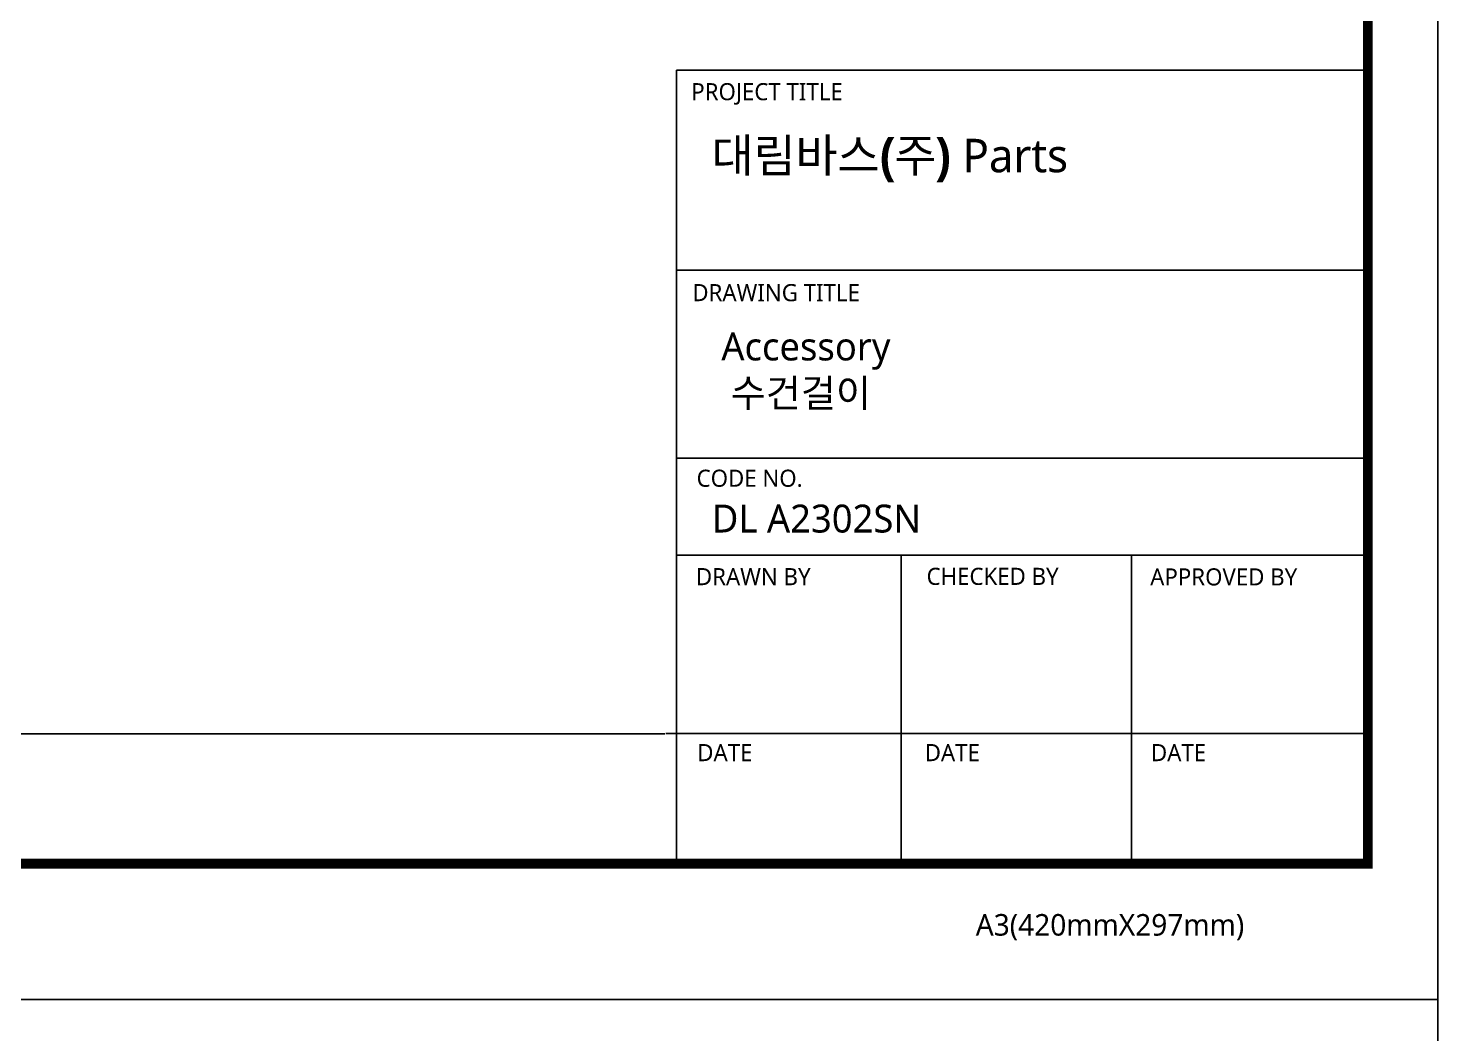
# Model space of a CAD drawing. Extents: x 16296660632 to 16296679688, y -37409620961 to -37409616551.
# Drawn here: x 16296679118.1 to 16296679330.3, y -37409617909.1 to -37409617757.9 of the extents above; entities that cross this region are included whole.
import ezdxf

# ---------------------------------------------------------------- set-up
doc = ezdxf.new("R2010")
doc.units = 0
doc.header["$LTSCALE"] = 10
doc.header["$MEASUREMENT"] = 0
doc.layers.get('0').update_dxf_attribs({"linetype": 'CONTINUOUS'})
doc.styles.add('Daelim Dimension', font='')
doc.styles.get('Daelim Dimension').set_extended_font_data('NanumGothic')

msp = doc.modelspace()

# ---------------------------------------------------------------- linework, layer by layer
at = {"color": 5, "ltscale": 40}
for p, q in [((16296679319.77466, -37409617764.158173), (16296679215.731569, -37409617764.158173)), ((16296679319.77466, -37409617794.231178), (16296679215.731569, -37409617794.231178)), ((16296679319.77466, -37409617794.231178), (16296679215.731569, -37409617794.231178)), ((16296679319.77466, -37409617822.520866), (16296679215.731569, -37409617822.520866)), ((16296679319.77466, -37409617822.520866), (16296679215.731569, -37409617822.520866)), ((16296679319.77466, -37409617837.111519), (16296679215.731569, -37409617837.111519)), ((16296679319.77466, -37409617837.111519), (16296679215.731569, -37409617837.111519)), ((16296679249.525669, -37409617837.111519), (16296679249.525669, -37409617883.558502)), ((16296679284.20821, -37409617837.111519), (16296679284.20821, -37409617883.558502)), ((16296679319.77466, -37409617863.942162), (16296679214.087021, -37409617863.942162)), ((16296679319.77466, -37409617863.942162), (16296679216.54217, -37409617863.942162)), ((16296679319.77466, -37409617883.558502), (16296679230.609449, -37409617883.558502))]:
    msp.add_line(p, q, dxfattribs=at)
at = {"color": 5, "ltscale": 0.5}
msp.add_line((16296679215.731569, -37409617764.158173), (16296679215.731569, -37409617884.187843), dxfattribs=at)
at = {"color": 5}
msp.add_line((16296678689.774549, -37409617864.016571), (16296679213.96183, -37409617864.016571), dxfattribs=at)
at = {"ltscale": 0.5}
for points in [[(16296678679.306351, -37409617903.983459), (16296679330.306351, -37409617903.983459), (16296679330.306351, -37409617426.983459), (16296678679.306351, -37409617426.983459)], [(16296678679.306351, -37409618380.983459), (16296679330.306351, -37409618380.983459), (16296679330.306351, -37409617903.983459), (16296678679.306351, -37409617903.983459)]]:
    msp.add_lwpolyline(points, close=True, dxfattribs=at)
at = {"color": 5, "linetype": 'ByBlock', "lineweight": 200, "const_width": 1.5}
msp.add_lwpolyline([(16296678689.774549, -37409617883.558739), (16296679319.774549, -37409617883.558739), (16296679319.774549, -37409617438.058739), (16296678689.774549, -37409617438.058739)], close=True, dxfattribs=at)

# ---------------------------------------------------------------- texts
at = {"color": 5, "ltscale": 40, "style": 'Daelim Dimension'}
for s, height, p in [('PROJECT TITLE', 2.56901127, (16296679217.93413, -37409617768.686653)), ('DRAWING TITLE', 2.56901127, (16296679218.098829, -37409617798.922539)), ('CODE NO.', 2.5690113, (16296679218.743071, -37409617826.844521)), ('DRAWN BY', 2.5690113, (16296679218.64233, -37409617841.652924)), ('CHECKED BY', 2.5690113, (16296679253.352501, -37409617841.607353)), ('APPROVED BY', 2.56901127, (16296679287.01589, -37409617841.690338)), ('DATE', 2.5690113, (16296679218.842991, -37409617868.130913)), ('DATE', 2.5690113, (16296679253.079321, -37409617868.130913)), ('DATE', 2.5690113, (16296679287.134029, -37409617868.130913)), ('A3(420mmX297mm)', 3.24237133, (16296679260.759609, -37409617894.374451))]:
    msp.add_text(s, height=height, dxfattribs=at).set_placement(p)
at = {"attachment_point": 1, "style": 'Daelim Dimension'}
for s, insert, char_height, width in [('{\\fPretendard Variable SemiBold|b0|i0|c129|p2;\\C7;대림바스(주)} Parts', (16296679220.98984, -37409617774.48848), 5.03600079, 80.93992813), (' Accessory\\P  수건걸이', (16296679221.034269, -37409617803.634933), 4.2041236, 70.7511006), ('DL A2302SN', (16296679221.034269, -37409617829.526329), 4.2041236, 70.7511006)]:
    msp.add_mtext(s, dxfattribs=dict(at, insert=insert, char_height=char_height, width=width))

doc.saveas('drawing.dxf')
